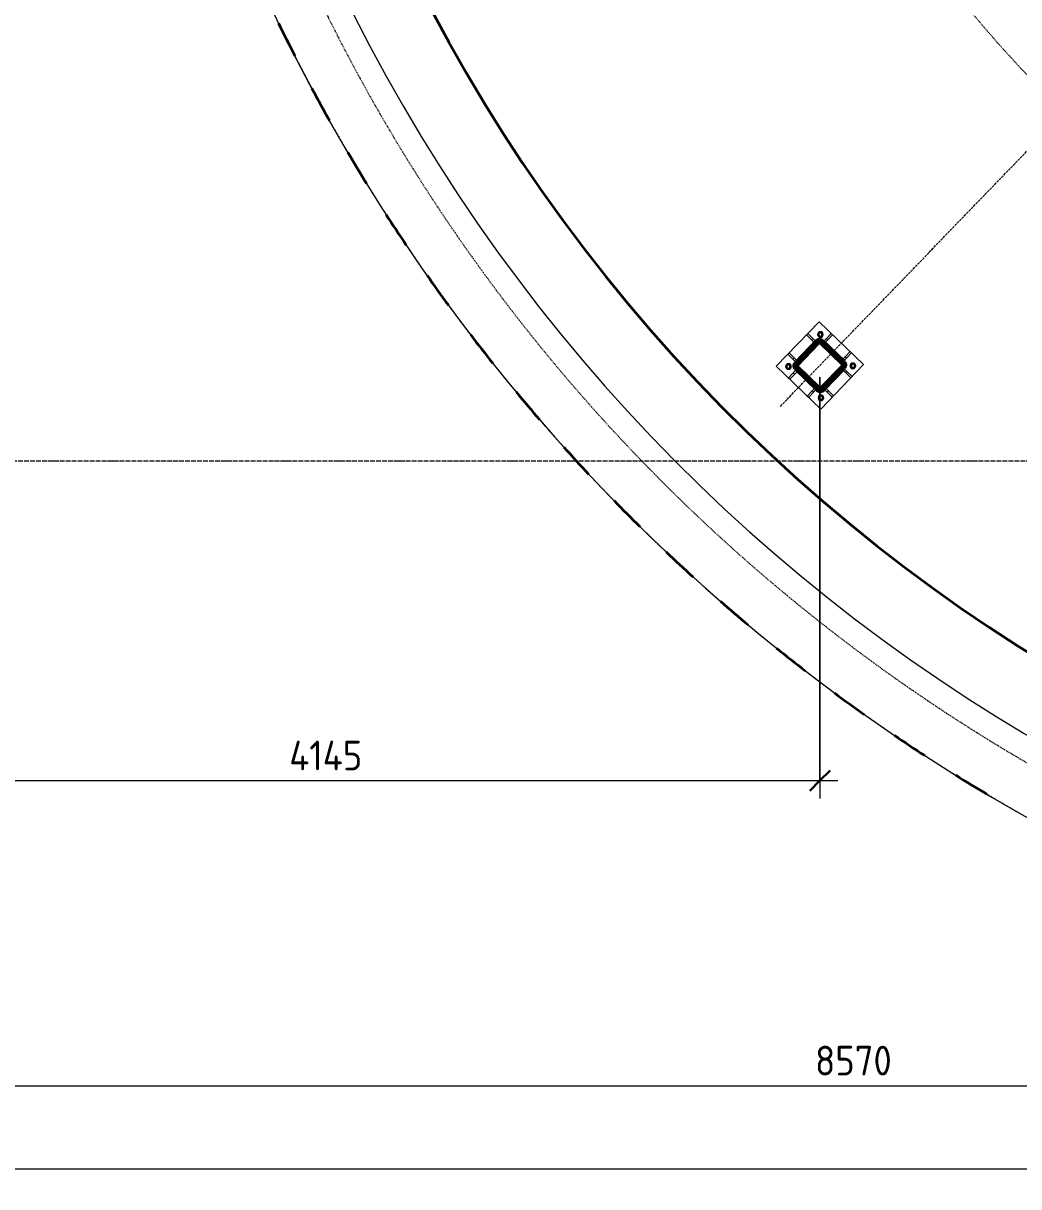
# Model space of a CAD drawing. Header units: millimetres. Extents: x 25237 to 117542, y -2270 to 13021.
# Drawn here: x 32800 to 36989, y 3196 to 8093 of the extents above; entities that cross this region are included whole.
import ezdxf

# ---------------------------------------------------------------- set-up
doc = ezdxf.new("R2010")
doc.units = ezdxf.units.MM
for name, pattern in [('01 Штриховая _2 мм_', [3, 2, -1]), ('01 Штриховая _4 мм_', [6, 3.5, -2.5]), ('02 Штрихпунктирная _10 мм_', [14, 10, -2, 0, -2]), ('02 Штрихпунктирная _20 мм_', [25, 20, -2.5, 0, -2.5])]:
    doc.linetypes.add(name, pattern=pattern)
for name, color, linetype, lineweight in [('AA_Dim', 7, 'Continuous', 9), ('AA_Dim-50', 7, 'Continuous', 9), ('AA_Linii', 7, 'Continuous', 9), ('AF_Balki', 7, 'Continuous', 20), ('AF_Lestnica', 7, '01 Штриховая _2 мм_', 9), ('AF_Perekritie', 7, 'Continuous', 20), ('AF_Perekritie_Опалубка', 253, 'Continuous', 20), ('AF_Stena', 7, '01 Штриховая _4 мм_', 20), ('KR_Colonna_KG', 7, 'Continuous', 20), ('KR_Detal', 7, 'Continuous', 20), ('Оси', 7, 'Continuous', 9)]:
    doc.layers.add(name, color=color, linetype=linetype, lineweight=lineweight)
doc.styles.add('ISOCPEUR_2', font='isocpeur.ttf', dxfattribs={"width": 0.9, "height": 125})
doc.dimstyles.new('05_Округл_5мм__прозр_', dxfattribs={"dimscale": 304.8, "dimtxt": 124.497647, "dimasz": 0.278871, "dimexe": 0.246063, "dimexo": 0.164042, "dimgap": 0.016404, "dimtad": 1, "dimdec": 0, "dimrnd": 5, "dimdsep": 46, "dimtxsty": 'ISOCPEUR_2', "dimblk1": 'OBLIQUE', "dimblk2": 'OBLIQUE', "dimsah": 1, "dimcen": 0.09, "dimdle": 0.246063, "dimazin": 0, "dimtfac": 1, "dimtdec": 4, "dimtix": 1, "dimtmove": 0, "dimatfit": 3, "dimfxl": 1, "dimtvp": 1, "dimtolj": 1, "dimtzin": 0, "dimlwd": 18, "dimlwe": 18, "dimarcsym": 2})

# ---------------------------------------------------------------- blocks, each defined once
blk = doc.blocks.new('Лестницы 1 - Лестницы 1-3688333-Схема расположения входа на отм_ -0_110 в_о 7-14_А-В')
at = {"layer": 'AF_Lestnica', "color": 250, "linetype": 'Continuous', "lineweight": 20}
for radius, start, end in [(7369.2, 197.41467, 270), (7669.2, 197.65643, 270), (7069.2, 208.67817, 209.88707), (7069.2, 211.08547, 212.29432), (7069.2, 213.49277, 214.70158), (7069.2, 215.90007, 217.10883), (7069.2, 218.30737, 219.51609), (7069.2, 220.71467, 221.92335), (7069.2, 223.12197, 224.3306), (7069.2, 225.52926, 226.73786), (7069.2, 227.93656, 229.14511), (7069.2, 230.34385, 231.55237), (7069.2, 232.75115, 233.95962), (7069.2, 235.15844, 236.36688), (7069.2, 237.56574, 238.77413)]:
    blk.add_arc((40775.1, 11440), radius, start, end, dxfattribs=at)
blk = doc.blocks.new('243_Профиль гнутый сварной квадратный _НесКол_2ур_ - 160х8-4060138-Схема расположения входа на отм_ -0_110 в_о 7-14_А-В')
at = {"layer": 'KR_Colonna_KG', "linetype": '01 Штриховая _4 мм_', "lineweight": 9}
h = blk.add_hatch(color=256, dxfattribs=at)
h.paths.add_polyline_path([(63.3, -80), (64, -80), (75.3, -75.3), (80, -64), (80, 64), (75.3, 75.3), (63.3, 80), (-65.4, 79.4), (-75.3, 75.3), (-80, 64), (-80, -64), (-75.3, -75.3), (-64, -80), (-29.8, -80)])
h.paths.add_polyline_path([(-64, -72), (-69.7, -69.7), (-72, -64), (-72, 64), (-69.7, 69.7), (-64, 72), (64, 72), (69.7, 69.7), (72, 64), (72, -64), (69.7, -69.7), (63.3, -72), (-29.8, -72)])
at = {"layer": 'KR_Colonna_KG', "lineweight": 60}
for p, q in [((-80, 64), (-80, -64)), ((-72, -64), (-72, 64)), ((64, 80), (-64, 80)), ((-64, 72), (64, 72)), ((72, 64), (72, -64)), ((80, -64), (80, 64)), ((64, -72), (-64, -72)), ((-64, -80), (64, -80))]:
    blk.add_line(p, q, dxfattribs=at)
for centre, radius, start, end in [((-64, 64), 16, 90, 180), ((-64, 64), 8, 90, 180), ((64, 64), 16, 360, 90), ((64, 64), 8, 0, 90), ((-64, -64), 16, 180, 270), ((-64, -64), 8, 180, 270), ((64, -64), 8, 270, 0), ((64, -64), 16, 270, 360)]:
    blk.add_arc(centre, radius, start, end, dxfattribs=at)
blk = doc.blocks.new('354_Прокат Лист _НесКаркас_РабПлоск_ - 354_Прокат Лист _НесКаркас_РабПлоск_-3861794-Схема расположения входа на отм_ -0_110 в_о 7-14_А-В')
at = {"layer": 'AF_Balki'}
for p, q in [((-80, 130), (-80, -130)), ((-80, 130), (180, 130)), ((180, -130), (180, 130)), ((-80, -130), (180, -130))]:
    blk.add_line(p, q, dxfattribs=at)
blk = doc.blocks.new('354_Прокат Лист _НесКаркас_РабПлоск_ - 354_Прокат Лист _НесКаркас_РабПлоск_-4136589-Схема расположения входа на отм_ -0_110 в_о 7-14_А-В')
at = {"layer": 'AF_Balki'}
for p, q in [((40855.1, 6526.8), (40855.1, 6534.8)), ((40855.1, 6534.8), (40875.1, 6534.8)), ((40855.1, 6526.8), (40875.1, 6526.8)), ((40875.1, 6534.8), (40905.1, 6534.8)), ((40875.1, 6526.8), (40875.1, 6534.8)), ((40905.1, 6526.8), (40875.1, 6526.8)), ((40905.1, 6534.8), (40905.1, 6526.8))]:
    blk.add_line(p, q, dxfattribs=at)
blk = doc.blocks.new('354_Прокат Лист _НесКаркас_РабПлоск_ - 354_Прокат Лист _НесКаркас_РабПлоск_-4136591-Схема расположения входа на отм_ -0_110 в_о 7-14_А-В')
at = {"layer": 'AF_Balki'}
for p, q in [((40645.1, 6526.8), (40645.1, 6534.8)), ((40645.1, 6534.8), (40675.1, 6534.8)), ((40675.1, 6526.8), (40645.1, 6526.8)), ((40675.1, 6534.8), (40695.1, 6534.8)), ((40675.1, 6534.8), (40675.1, 6526.8)), ((40675.1, 6526.8), (40695.1, 6526.8)), ((40695.1, 6534.8), (40695.1, 6526.8))]:
    blk.add_line(p, q, dxfattribs=at)
blk = doc.blocks.new('354_Прокат Лист _НесКаркас_РабПлоск_ - 354_Прокат Лист _НесКаркас_РабПлоск_-V4-Схема расположения входа на отм_ -0_110 в_о 7-14_А-В')
at = {"layer": 'AF_Balki'}
for p, q in [((36016.8, 6699.9), (36022.4, 6705.6)), ((36038.4, 6679), (36016.8, 6699.9)), ((36022.4, 6705.6), (36044, 6684.8)), ((36044, 6684.8), (36038.4, 6679)), ((36038.4, 6679), (36052.8, 6665.1)), ((36044, 6684.8), (36058.4, 6670.9)), ((36058.4, 6670.9), (36052.9, 6665.2))]:
    blk.add_line(p, q, dxfattribs=at)
blk = doc.blocks.new('354_Анкер клиновой _СоедНесК_РабПлоск_ - M12x120_20-4043320-Схема расположения входа на отм_ -0_110 в_о 7-14_А-В')
at = {"layer": 'KR_Detal'}
for start, end in [(120, 180), (180, 240), (90, 120), (60, 90), (0, 60), (300, 0), (240, 270), (270, 300)]:
    blk.add_arc((0, 0), 9, start, end, dxfattribs=at)
for points in [[(-9, 5.2), (-8.3, 5.6), (-6.8, 6.5), (-5.3, 7.3), (-4.5, 7.8)], [(-9, 0), (-9, 0.9), (-9, 2.7), (-9, 4.4), (-9, 5.2)], [(-9, -5.2), (-9, -4.4), (-9, -2.7), (-9, -0.9), (-9, 0)], [(-4.5, 7.8), (-3.7, 8.2), (-2.2, 9.1), (-0.7, 10), (0, 10.4)], [(0, 10.4), (0.7, 10), (2.2, 9.1), (3.7, 8.2), (4.5, 7.8)], [(4.5, 7.8), (5.3, 7.3), (6.8, 6.5), (8.3, 5.6), (9, 5.2)], [(9, 5.2), (9, 4.4), (9, 2.7), (9, 0.9), (9, 0)], [(9, 0), (9, -0.9), (9, -2.7), (9, -4.4), (9, -5.2)], [(-4.5, -7.8), (-5.3, -7.3), (-6.8, -6.5), (-8.3, -5.6), (-9, -5.2)], [(0, -10.4), (-0.7, -10), (-2.2, -9.1), (-3.7, -8.2), (-4.5, -7.8)], [(4.5, -7.8), (3.7, -8.2), (2.2, -9.1), (0.7, -10), (0, -10.4)], [(9, -5.2), (8.3, -5.6), (6.8, -6.5), (5.3, -7.3), (4.5, -7.8)]]:
    blk.add_open_spline(points, degree=3, dxfattribs=at)
blk = doc.blocks.new('354_Шайба_ГОСТ 11371-78_СоедНесК_РабПлоск_ - Шайба_ГОСТ 11371-78-V6-Схема расположения входа на отм_ -0_110 в_о 7-14_А-В')
at = {"layer": 'KR_Detal'}
for start, end in [(360, 180), (180, 360)]:
    blk.add_arc((0, 0), 12, start, end, dxfattribs=at)
at = {"layer": 'KR_Detal', "linetype": '01 Штриховая _4 мм_', "lineweight": 9}
for start, end in [(0, 180), (180, 0)]:
    blk.add_arc((0, 0), 6.5, start, end, dxfattribs=at)
blk = doc.blocks.new('Лестницы 2 - Лестницы 1-3699303-Схема расположения входа на отм_ -0_110 в_о 7-14_А-В')
at = {"layer": 'AA_Linii', "linetype": '01 Штриховая _4 мм_', "lineweight": 20}
blk.add_arc((40775.061608, 11440), 7469.209461, 182.9162121646, 270, dxfattribs=at)
blk = doc.blocks.new('DIMBLOCK16-Схема расположения входа на отм_ -0_110 в_о 7-14_А-В')
at = {"layer": 'AA_Dim-50', "lineweight": 30}
for p, q in [((32005.1, 3621.1), (32047.6, 3663.6)), ((40575.1, 3621.1), (40617.6, 3663.6)), ((32005.1, 3621.1), (31962.6, 3578.6)), ((40575.1, 3621.1), (40532.6, 3578.6))]:
    blk.add_line(p, q, dxfattribs=at)
at = {"layer": 'AA_Dim-50', "lineweight": 18}
for p, q in [((32005.1, 3631.3), (32005.1, 3546.1)), ((32005.1, 3621.1), (32005.1, 3631.3)), ((40575.1, 3631.3), (40575.1, 3546.1)), ((40575.1, 3621.1), (40575.1, 3631.3)), ((32005.1, 3621.1), (40575.1, 3621.1))]:
    blk.add_line(p, q, dxfattribs=at)
at = {"layer": 'AA_Dim-50', "color": 0, "lineweight": 18, "insert": (36132, 3789.5), "char_height": 125, "width": 379.239, "attachment_point": 1, "line_spacing_factor": 1.149209, "style": 'ISOCPEUR_2'}
blk.add_mtext('8570', dxfattribs=at)
blk = doc.blocks.new('_Oblique')
at = {"color": 0, "linetype": 'ByBlock', "lineweight": -2}
blk.add_line((-0.5, -0.5), (0.5, 0.5), dxfattribs=at)
blk = doc.blocks.new('DIMBLOCK18-Схема расположения входа на отм_ -0_110 в_о 7-14_А-В')
at = {"layer": 'AA_Dim-50', "lineweight": 30}
for p, q in [((27550.1, 3271.1), (27592.6, 3313.6)), ((49115.1, 3271.1), (49157.6, 3313.6)), ((27550.1, 3271.1), (27507.6, 3228.6)), ((49115.1, 3271.1), (49072.6, 3228.6))]:
    blk.add_line(p, q, dxfattribs=at)
at = {"layer": 'AA_Dim-50', "lineweight": 18}
for p, q in [((27550.1, 3281.3), (27550.1, 3196.1)), ((27550.1, 3271.1), (27550.1, 3281.3)), ((49115.1, 3281.3), (49115.1, 3196.1)), ((49115.1, 3271.1), (49115.1, 3281.3)), ((27475.1, 3271.1), (49190.1, 3271.1))]:
    blk.add_line(p, q, dxfattribs=at)
at = {"layer": 'AA_Dim-50', "color": 0, "lineweight": 18, "insert": (38145.8, 3439.5), "char_height": 125, "width": 448.192, "attachment_point": 1, "line_spacing_factor": 1.149209, "style": 'ISOCPEUR_2'}
blk.add_mtext('21565', dxfattribs=at)
blk = doc.blocks.new('DIMBLOCK31-Схема расположения входа на отм_ -0_110 в_о 7-14_А-В')
at = {"layer": 'AA_Dim-50', "lineweight": 18}
for p, q in [((36152.4, 6603.1), (36152.4, 4830.3)), ((36152.4, 4905.3), (36152.4, 6603.1)), ((31930.1, 4905.3), (36227.4, 4905.3)), ((32005.1, 4915.4), (32005.1, 4830.3)), ((32005.1, 4905.3), (32005.1, 4915.4))]:
    blk.add_line(p, q, dxfattribs=at)
at = {"layer": 'AA_Dim-50', "lineweight": 30}
for p, q in [((32005.1, 4905.3), (32047.6, 4947.8)), ((36152.4, 4905.3), (36194.9, 4947.8)), ((32005.1, 4905.3), (31962.6, 4862.8)), ((36152.4, 4905.3), (36109.9, 4862.8))]:
    blk.add_line(p, q, dxfattribs=at)
at = {"layer": 'AA_Dim-50', "color": 0, "lineweight": 18, "insert": (33919.5, 5073.6), "char_height": 125, "width": 382.112, "attachment_point": 1, "line_spacing_factor": 1.149209, "style": 'ISOCPEUR_2'}
blk.add_mtext('4145', dxfattribs=at)

msp = doc.modelspace()

# ---------------------------------------------------------------- linework, layer by layer
at = {"layer": 'AA_Linii', "linetype": '02 Штрихпунктирная _10 мм_', "lineweight": 20}
msp.add_line((35985.9451, 6480.7216), (40570.6903, 11228.3643), dxfattribs=at)
at = {"layer": 'AA_Linii', "lineweight": 20}
msp.add_arc((40775.0616, 11440), 4754.2095, 181.8080384, 358.1919616, dxfattribs=at)
at = {"layer": 'AF_Perekritie', "linetype": '01 Штриховая _4 мм_'}
for start, end in [(207.02245644, 208.17659354), (209.32533012, 210.47945127), (211.6282036, 212.78230902), (213.9310769, 215.08516679), (216.23395, 217.38802458), (218.53682292, 219.69088238), (220.83969567, 221.9937402), (223.14256823, 224.29659805), (225.44544062, 226.5994559), (227.74831283, 228.90231378), (230.05118488, 231.20517168), (232.35405676, 233.50802959), (234.65692848, 235.81088753), (236.95980003, 238.11374548), (239.26267143, 240.41660345)]:
    msp.add_arc((40775.0616, 11440), 7669.2095, start, end, dxfattribs=at)
at = {"layer": 'AF_Perekritie_Опалубка', "lineweight": 35}
for radius, start, end in [(4774.2095, 185.3173957, 357.8392894), (7069.2095, 197.90462532, 352.00000216), (7669.2095, 205.87410647, 207.02208579), (7669.2095, 208.17696419, 209.32495947), (7669.2095, 210.47982192, 211.62783295), (7669.2095, 212.78267967, 213.93070625), (7669.2095, 215.08553744, 216.23357935), (7669.2095, 217.38839523, 218.53645227), (7669.2095, 219.69125303, 220.83932501), (7669.2095, 221.99411085, 223.14219758), (7669.2095, 224.2969687, 225.44506997), (7669.2095, 226.59982656, 227.74794218), (7669.2095, 228.90268443, 230.05081423), (7669.2095, 231.20554233, 232.35368611), (7669.2095, 233.50840025, 234.65655783), (7669.2095, 235.81125818, 236.95942938), (7669.2095, 238.11411613, 239.26230078)]:
    msp.add_arc((40775.0616, 11440), radius, start, end, dxfattribs=at)
at = {"layer": 'AF_Stena'}
for radius, start, end in [(5174.2095, 184.767034, 355.232966), (4974.2095, 184.9591748, 355.0408252)]:
    msp.add_arc((40775.0616, 11440), radius, start, end, dxfattribs=at)
at = {"layer": 'Оси', "linetype": '02 Штрихпунктирная _20 мм_'}
msp.add_line((49415.0616, 6250), (26637.2958, 6250), dxfattribs=at)

# ---------------------------------------------------------------- block references
at = {"layer": 'AF_Balki', "extrusion": (0, 0, -1), "rotation": 43.99999999999946}
msp.add_blockref('354_Прокат Лист _НесКаркас_РабПлоск_ - 354_Прокат Лист _НесКаркас_РабПлоск_-3861794-Схема расположения входа на отм_ -0_110 в_о 7-14_А-В', (-36188.3523, 6618.3464), dxfattribs=at)
at = {"layer": 'AF_Balki'}
for name, p, rotation in [('354_Прокат Лист _НесКаркас_РабПлоск_ - 354_Прокат Лист _НесКаркас_РабПлоск_-4136589-Схема расположения входа на отм_ -0_110 в_о 7-14_А-В', (70059.4322, -16933.1639), 136.0000000000013), ('354_Прокат Лист _НесКаркас_РабПлоск_ - 354_Прокат Лист _НесКаркас_РабПлоск_-4136591-Схема расположения входа на отм_ -0_110 в_о 7-14_А-В', (59739.6963, 40559.0727), 226.0000000000001), ('354_Прокат Лист _НесКаркас_РабПлоск_ - 354_Прокат Лист _НесКаркас_РабПлоск_-4136589-Схема расположения входа на отм_ -0_110 в_о 7-14_А-В', (12565.0631, -27252.9257), 46.00000000000053), ('354_Прокат Лист _НесКаркас_РабПлоск_ - 354_Прокат Лист _НесКаркас_РабПлоск_-4136589-Схема расположения входа на отм_ -0_110 в_о 7-14_А-В', (59739.7075, 40559.0843), 226.0000000000001), ('354_Прокат Лист _НесКаркас_РабПлоск_ - 354_Прокат Лист _НесКаркас_РабПлоск_-4136591-Схема расположения входа на отм_ -0_110 в_о 7-14_А-В', (70059.4207, -16933.1527), 136.0000000000013), ('354_Прокат Лист _НесКаркас_РабПлоск_ - 354_Прокат Лист _НесКаркас_РабПлоск_-4136591-Схема расположения входа на отм_ -0_110 в_о 7-14_А-В', (12565.0743, -27252.9141), 46.00000000000053), ('354_Прокат Лист _НесКаркас_РабПлоск_ - 354_Прокат Лист _НесКаркас_РабПлоск_-4136589-Схема расположения входа на отм_ -0_110 в_о 7-14_А-В', (2245.3383, 30239.3225), 316.0000000000006)]:
    msp.add_blockref(name, p, dxfattribs=dict(at, rotation=rotation))
msp.add_blockref('354_Прокат Лист _НесКаркас_РабПлоск_ - 354_Прокат Лист _НесКаркас_РабПлоск_-V4-Схема расположения входа на отм_ -0_110 в_о 7-14_А-В', (0, 0), dxfattribs=at)
at = {"layer": 'AF_Lestnica', "color": 250, "linetype": 'Continuous', "lineweight": 20}
for name in ['Лестницы 2 - Лестницы 1-3699303-Схема расположения входа на отм_ -0_110 в_о 7-14_А-В', 'Лестницы 1 - Лестницы 1-3688333-Схема расположения входа на отм_ -0_110 в_о 7-14_А-В']:
    msp.add_blockref(name, (0, 0), dxfattribs=at)
at = {"layer": 'KR_Colonna_KG', "rotation": 136.0000000000005}
msp.add_blockref('243_Профиль гнутый сварной квадратный _НесКол_2ур_ - 160х8-4060138-Схема расположения входа на отм_ -0_110 в_о 7-14_А-В', (36152.3853, 6653.0793), dxfattribs=at)
at = {"layer": 'KR_Detal', "linetype": '01 Штриховая _4 мм_', "lineweight": 9}
for p in [(36154.2564, 6783.0076), (36019.8856, 6648.6368), (36291.1756, 6651.2715), (36156.8048, 6516.9007)]:
    msp.add_blockref('354_Шайба_ГОСТ 11371-78_СоедНесК_РабПлоск_ - Шайба_ГОСТ 11371-78-V6-Схема расположения входа на отм_ -0_110 в_о 7-14_А-В', p, dxfattribs=at)
at = {"layer": 'KR_Detal'}
for p in [(36154.2564, 6783.0076), (36291.1756, 6651.2715), (36019.8856, 6648.6368), (36156.8048, 6516.9007)]:
    msp.add_blockref('354_Анкер клиновой _СоедНесК_РабПлоск_ - M12x120_20-4043320-Схема расположения входа на отм_ -0_110 в_о 7-14_А-В', p, dxfattribs=at)

# ---------------------------------------------------------------- dimensions: what is measured, and where the dimension line sits
at = {"layer": 'AA_Dim', "lineweight": 18}
for base, p1, p2, override, picture, middle in [((36152.3853, 4905.3384), (32005.0616, 4965.4425), (36152.3853, 6653.0793), {"dimpost": '<>', "dimfxl": 4477.545254}, 'DIMBLOCK31-Схема расположения входа на отм_ -0_110 в_о 7-14_А-В', (34078.7234, 4972.8384)), ((40575.0616, 3621.1483), (32005.0616, 3681.2523), (40575.0616, 3681.2523), {"dimpost": '<>', "dimfxl": 8570}, 'DIMBLOCK16-Схема расположения входа на отм_ -0_110 в_о 7-14_А-В', (36290.0616, 3688.6483)), ((49115.0616, 3271.1483), (27550.0616, 3331.2523), (49115.0616, 3331.2523), {"dimpost": '<>', "dimfxl": 21565}, 'DIMBLOCK18-Схема расположения входа на отм_ -0_110 в_о 7-14_А-В', (38332.5616, 3338.6483))]:
    dim = msp.add_linear_dim(base=base, p1=p1, p2=p2, dimstyle='05_Округл_5мм__прозр_', override=override, dxfattribs=at)
    dim.commit()
    dim.dimension.update_dxf_attribs({"geometry": picture, "text_midpoint": middle})

doc.saveas('drawing.dxf')
